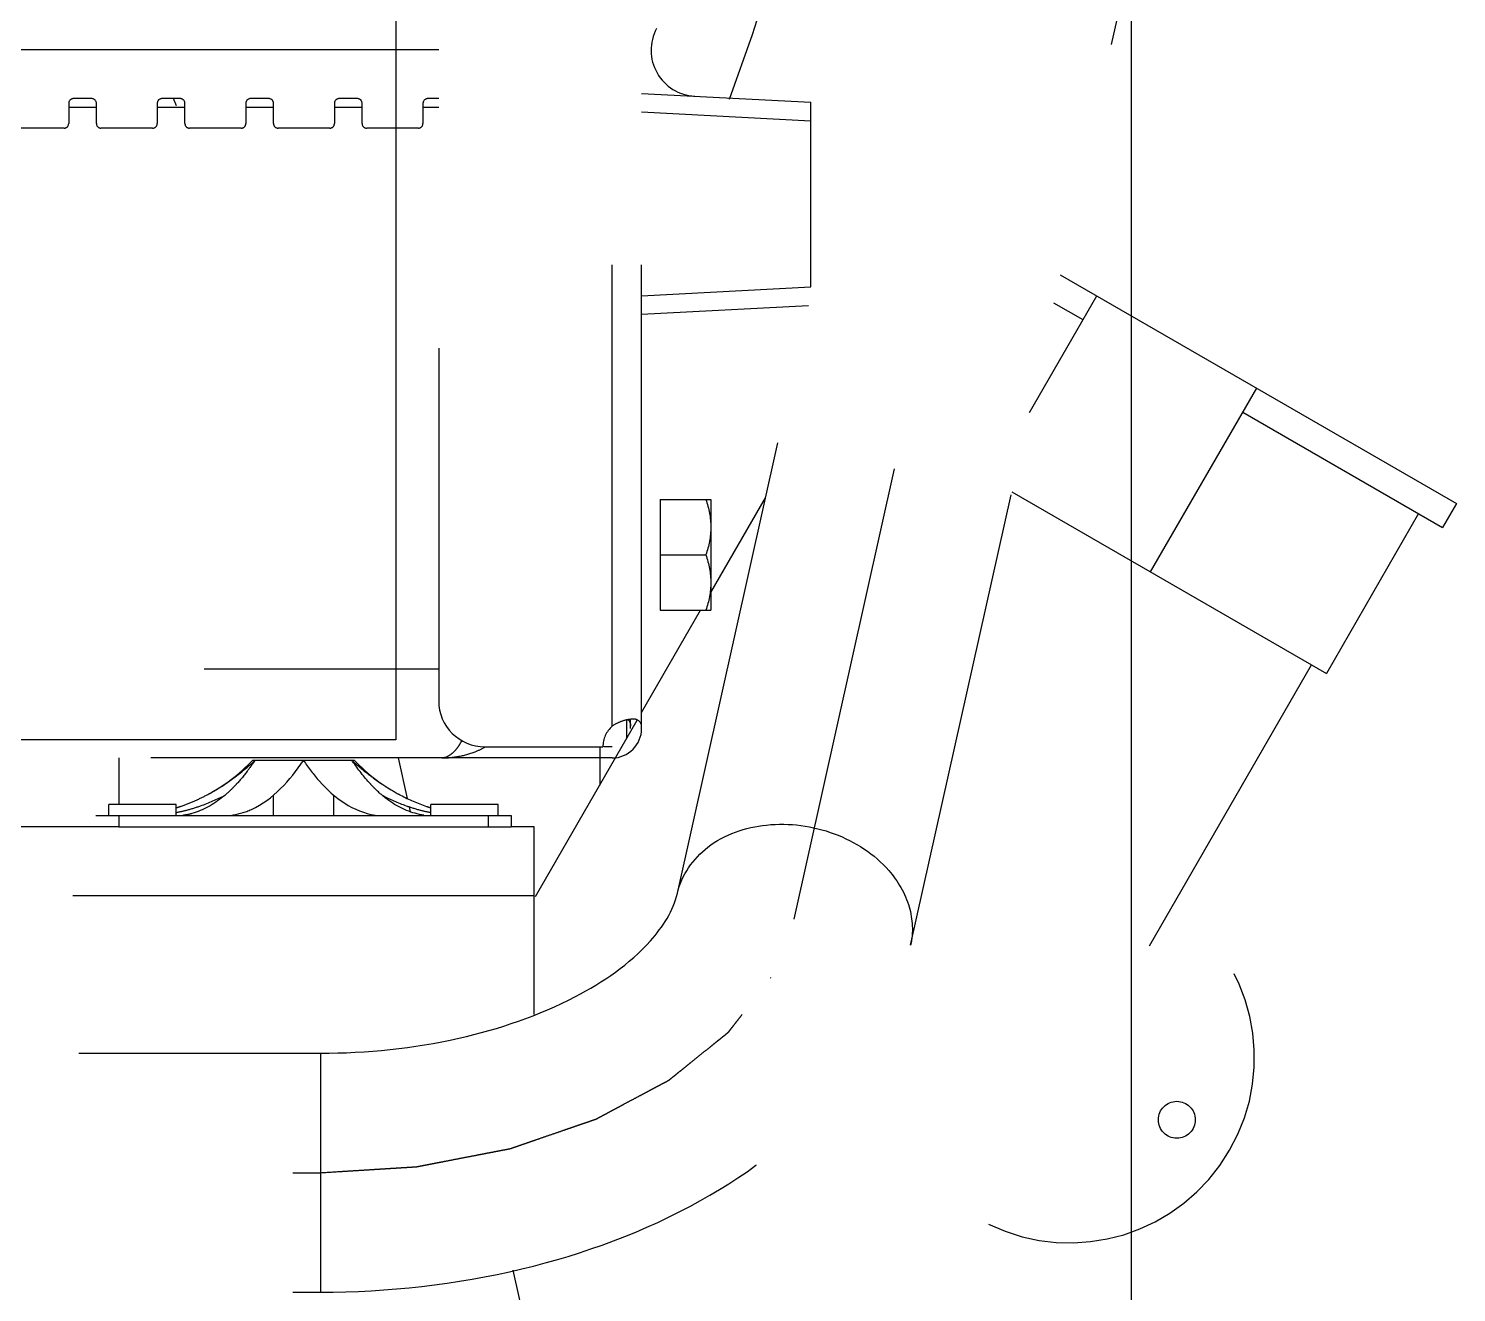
# Model space of a CAD drawing. Header units: millimetres. Extents: x 17886 to 18265, y -8727 to -7321.
# Drawn here: x 17949.371 to 17950.919, y -8148.142 to -8146.772 of the extents above; entities that cross this region are included whole.
import ezdxf

# ---------------------------------------------------------------- set-up
doc = ezdxf.new("R2010")
doc.units = ezdxf.units.MM
doc.linetypes.add('CENTER', pattern=[2, 1.25, -0.25, 0.25, -0.25])
doc.linetypes.add('EPL_DASH', pattern=[1, 0.5, -0.5])
for name, color, linetype in [('1430851_DXF_CONTINUOUS_LINE', 7, 'Continuous'), ('1430853_DXF_CONTINUOUS_LINE', 7, 'Continuous'), ('2706792_BM04DXF_CONTINUOUS_LINE', 7, 'Continuous'), ('3490706_DXF_CONTINUOUS_LINE', 7, 'Continuous'), ('3551370_DKREDXF_CONTINUOUS_LINE', 7, 'Continuous'), ('3884027_DKREDXF_CONTINUOUS_LINE', 7, 'Continuous'), ('DEFAULT_1', 7, 'CENTER')]:
    doc.layers.add(name, color=color, linetype=linetype)
doc.layers.add('CRTANJE', color=4, linetype='Continuous', lineweight=30)

msp = doc.modelspace()

# ---------------------------------------------------------------- linework, layer by layer
at = {"color": 1}
msp.add_lwpolyline([(17946.66896, -8142.39343), (17949.76896, -8142.39343), (17949.76896, -8147.54343), (17946.66896, -8147.54343)], close=True, dxfattribs=at)
at = {"layer": '1430851_DXF_CONTINUOUS_LINE', "color": 7, "linetype": 'EPL_DASH'}
for p, q in [((17950.11046, -8147.3838), (17950.16986, -8147.28092)), ((17950.03546, -8147.5137), (17950.09942, -8147.40293)), ((17950.08585, -8148.63243), (17950.76156, -8147.46206)), ((17949.92028, -8147.71319), (17950.03074, -8147.52188))]:
    msp.add_line(p, q, dxfattribs=at)
msp.add_circle((17950.61549, -8147.95507), 0.02, dxfattribs=at)
msp.add_arc((17950.49911, -8147.88788), 0.20052, 244.11206, 55.88794, dxfattribs=at)
at = {"layer": '1430853_DXF_CONTINUOUS_LINE', "color": 7, "linetype": 'EPL_DASH'}
for p, q in [((17950.48918, -8147.03922), (17950.91856, -8147.28712)), ((17950.45585, -8147.18858), (17950.52885, -8147.06212)), ((17950.51385, -8147.0881), (17950.48233, -8147.06991)), ((17950.58706, -8147.36131), (17950.70206, -8147.16212)), ((17950.68706, -8147.1881), (17950.90356, -8147.3131)), ((17950.43667, -8147.27448), (17950.77758, -8147.47131)), ((17950.87758, -8147.2981), (17950.77758, -8147.47131)), ((17950.91856, -8147.28712), (17950.90356, -8147.3131))]:
    msp.add_line(p, q, dxfattribs=at)
at = {"layer": '2706792_BM04DXF_CONTINUOUS_LINE', "color": 7, "linetype": 'EPL_DASH'}
for p, q in [((17950.07422, -8147.70938), (17950.47816, -8145.89972)), ((17950.327, -8147.7658), (17950.73094, -8145.95615)), ((17947.42544, -8147.88293), (17949.68741, -8147.88293)), ((17949.68741, -8147.88293), (17949.68741, -8148.14193)), ((17946.65726, -8148.14193), (17949.68741, -8148.14193))]:
    msp.add_line(p, q, dxfattribs=at)
for points, knots in [([(17950.07423, -8147.70938), (17950.07855, -8147.68999), (17950.10559, -8147.6519), (17950.17253, -8147.63002), (17950.24505, -8147.63955), (17950.28777, -8147.66709), (17950.30337, -8147.68502)], [0, 0, 0, 0, 0.2182294, 0.4674754, 0.738795, 1, 1, 1, 1]), ([(17950.30337, -8147.68502), (17950.31323, -8147.69636), (17950.32851, -8147.72203), (17950.33001, -8147.7523), (17950.327, -8147.7658)], [0, 0, 0, 0, 0.520584, 1, 1, 1, 1]), ([(17949.68741, -8147.88293), (17949.73767, -8147.88293), (17949.83303, -8147.87312), (17949.9562, -8147.83125), (17950.03877, -8147.77554), (17950.06991, -8147.72869), (17950.07422, -8147.70938)], [0, 0, 0, 0, 0.338342, 0.6394897, 0.866795, 1, 1, 1, 1]), ([(17949.68741, -8148.14193), (17949.76064, -8148.14193), (17949.90352, -8148.12606), (17950.09852, -8148.05448), (17950.2537, -8147.93628), (17950.31413, -8147.82348), (17950.327, -8147.7658)], [0, 0, 0, 0, 0.2768604, 0.5378673, 0.7766003, 1, 1, 1, 1])]:
    msp.add_open_spline(points, degree=3, knots=knots, dxfattribs=at)
at = {"layer": '3490706_DXF_CONTINUOUS_LINE', "color": 3, "linetype": 'EPL_DASH'}
for p, q in [((17950.01896, -8147.52204), (17950.01896, -8147.54228)), ((17949.98996, -8147.55093), (17949.98996, -8147.59251))]:
    msp.add_line(p, q, dxfattribs=at)
at = {"layer": '3551370_DKREDXF_CONTINUOUS_LINE', "color": 6, "linetype": 'EPL_DASH'}
msp.add_arc((17948.21896, -8146.13243), 2.04157, 339.4526, 12.58055, dxfattribs=at)
at = {"layer": '3884027_DKREDXF_CONTINUOUS_LINE', "color": 6, "linetype": 'EPL_DASH'}
for p, q in [((17950.00346, -8147.52857), (17950.00346, -8141.06893)), ((17950.03546, -8147.52857), (17950.03546, -8141.06893)), ((17949.81546, -8141.11893), (17949.81546, -8147.50093)), ((17949.81546, -8146.79543), (17946.61946, -8146.79543)), ((17949.53143, -8146.85627), (17949.52808, -8146.84843)), ((17950.03546, -8146.84281), (17950.21896, -8146.85243)), ((17950.21896, -8147.0524), (17950.21896, -8146.85243)), ((17950.03546, -8146.86284), (17950.21896, -8146.87246)), ((17949.40946, -8146.88043), (17949.35346, -8146.88043)), ((17949.50546, -8146.88043), (17949.44946, -8146.88043)), ((17949.60146, -8146.88043), (17949.54546, -8146.88043)), ((17949.69746, -8146.88043), (17949.64146, -8146.88043)), ((17949.79346, -8146.88043), (17949.73746, -8146.88043)), ((17950.03546, -8147.06202), (17950.21896, -8147.0524)), ((17950.03546, -8147.08205), (17950.21637, -8147.07257)), ((17950.05546, -8147.28293), (17950.11046, -8147.28293)), ((17950.11046, -8147.28293), (17950.11046, -8147.40293)), ((17950.05546, -8147.34293), (17950.1051, -8147.34293)), ((17950.05546, -8147.40293), (17950.11046, -8147.40293)), ((17948.56146, -8147.46642), (17949.81546, -8147.46642)), ((17949.46896, -8147.56293), (17949.46896, -8147.61343)), ((17949.78178, -8147.60696), (17949.77192, -8147.56293)), ((17949.45786, -8147.62543), (17949.45786, -8147.61343)), ((17949.46896, -8147.62543), (17949.89396, -8147.62543)), ((17949.53106, -8147.62543), (17949.53106, -8147.61343)), ((17949.785, -8147.62131), (17949.78377, -8147.61584)), ((17949.80686, -8147.62543), (17949.80686, -8147.61343)), ((17949.86896, -8147.62543), (17949.86896, -8147.63743)), ((17949.88006, -8147.62543), (17949.88006, -8147.61343)), ((17949.89396, -8147.62543), (17949.89396, -8147.63743)), ((17949.46896, -8147.63743), (17946.96896, -8147.63743)), ((17949.91896, -8147.63743), (17949.89396, -8147.63743)), ((17949.91896, -8147.84102), (17949.91896, -8147.63743)), ((17949.91896, -8147.71243), (17946.51896, -8147.71243)), ((17949.96896, -8148.44243), (17949.89628, -8148.118))]:
    msp.add_line(p, q, dxfattribs=at)
at = {"layer": '3884027_DKREDXF_CONTINUOUS_LINE', "color": 7, "linetype": 'EPL_DASH'}
for p, q in [((17949.41446, -8146.85343), (17949.41446, -8146.87543)), ((17949.43946, -8146.84843), (17949.41946, -8146.84843)), ((17949.44446, -8146.87543), (17949.44446, -8146.85343)), ((17949.51046, -8146.85343), (17949.51046, -8146.87543)), ((17949.53546, -8146.84843), (17949.51546, -8146.84843)), ((17949.54046, -8146.87543), (17949.54046, -8146.85343)), ((17949.60646, -8146.85343), (17949.60646, -8146.87543)), ((17949.63146, -8146.84843), (17949.61146, -8146.84843)), ((17949.63646, -8146.87543), (17949.63646, -8146.85343)), ((17949.70246, -8146.85343), (17949.70246, -8146.87543)), ((17949.72746, -8146.84843), (17949.70746, -8146.84843)), ((17949.73246, -8146.87543), (17949.73246, -8146.85343)), ((17949.79846, -8146.85343), (17949.79846, -8146.87543)), ((17949.81546, -8146.84843), (17949.80346, -8146.84843)), ((17949.41446, -8146.85761), (17949.44446, -8146.85761)), ((17949.51046, -8146.85761), (17949.54046, -8146.85761)), ((17949.60646, -8146.85761), (17949.63646, -8146.85761)), ((17949.70246, -8146.85761), (17949.73246, -8146.85761)), ((17949.79846, -8146.85762), (17949.81546, -8146.85762)), ((17950.05546, -8147.28293), (17950.05546, -8147.40293)), ((17950.02346, -8147.53093), (17950.02346, -8147.52122)), ((17950.03546, -8147.53093), (17950.03546, -8147.52857)), ((17950.00346, -8147.56293), (17946.60414, -8147.56293)), ((17949.86546, -8147.55093), (17949.99346, -8147.55093)), ((17950.00346, -8147.55093), (17949.99464, -8147.55093)), ((17949.61396, -8147.56543), (17949.72396, -8147.56543)), ((17949.7222, -8147.56668), (17949.72155, -8147.56574)), ((17949.63646, -8147.62485), (17949.63646, -8147.60322)), ((17949.70146, -8147.60322), (17949.70146, -8147.62485)), ((17949.44396, -8147.62543), (17949.46896, -8147.62543)), ((17949.53106, -8147.61343), (17949.45786, -8147.61343)), ((17949.46896, -8147.62543), (17949.46896, -8147.63743)), ((17949.88006, -8147.61343), (17949.80686, -8147.61343)), ((17949.46896, -8147.63743), (17949.89396, -8147.63743))]:
    msp.add_line(p, q, dxfattribs=at)
at = {"layer": '3884027_DKREDXF_CONTINUOUS_LINE', "color": 6, "linetype": 'EPL_DASH'}
for centre, radius, start, end in [((17950.09567, -8146.7959), 0.05, 152.073, 267.00006), ((17949.86546, -8147.50093), 0.05, 180, 270), ((17949.81879, -8147.46293), 0.1, 270, 272.30122), ((17949.81879, -8147.46293), 0.1, 280.1924, 291.24271), ((17949.47396, -8147.4321), 0.19333, 297.68605, 316.39718), ((17949.86396, -8147.4321), 0.19333, 223.60282, 242.31395)]:
    msp.add_arc(centre, radius, start, end, dxfattribs=at)
at = {"layer": '3884027_DKREDXF_CONTINUOUS_LINE', "color": 7, "linetype": 'EPL_DASH'}
for centre, radius, start, end in [((17949.41946, -8146.85343), 0.005, 90, 180), ((17949.43946, -8146.85343), 0.005, 0, 90), ((17949.51546, -8146.85343), 0.005, 90, 180), ((17949.53546, -8146.85343), 0.005, 0, 90), ((17949.61146, -8146.85343), 0.005, 90, 180), ((17949.63146, -8146.85343), 0.005, 0, 90), ((17949.70746, -8146.85343), 0.005, 90, 180), ((17949.72746, -8146.85343), 0.005, 0, 90), ((17949.80346, -8146.85343), 0.005, 90, 180), ((17949.40946, -8146.87543), 0.005, 270, 0), ((17949.44946, -8146.87543), 0.005, 180, 270), ((17949.50546, -8146.87543), 0.005, 270, 0), ((17949.54546, -8146.87543), 0.005, 180, 270), ((17949.60146, -8146.87543), 0.005, 270, 0), ((17949.64146, -8146.87543), 0.005, 180, 270), ((17949.69746, -8146.87543), 0.005, 270, 0), ((17949.73746, -8146.87543), 0.005, 180, 270), ((17949.79346, -8146.87543), 0.005, 270, 0), ((17950.02346, -8147.55093), 0.03, 131.81031, 180), ((17950.00346, -8147.53093), 0.032, 270, 0), ((17949.81879, -8147.46293), 0.1, 272.30122, 280.1924), ((17949.81879, -8147.46293), 0.1, 291.24271, 298.30729), ((17949.25328, -8147.15745), 0.54638, 311.47777, 311.64723), ((17949.46156, -8147.40899), 0.21956, 297.75082, 304.02762), ((17949.48163, -8147.48555), 0.15599, 315.03766, 317.39888), ((17949.85637, -8147.48549), 0.15609, 222.59119, 224.94515), ((17949.87958, -8147.40395), 0.22553, 236.01511, 239.32569), ((17949.47251, -8147.43066), 0.19527, 288.95136, 293.47076), ((17949.46935, -8147.42343), 0.20316, 293.4755, 297.70121), ((17949.49099, -8147.42663), 0.1996, 289.46268, 297.69905), ((17949.84696, -8147.42659), 0.19964, 242.30394, 250.47347), ((17949.87296, -8147.41504), 0.21262, 239.33567, 242.30248), ((17949.86688, -8147.42693), 0.19926, 242.26226, 251.04063), ((17949.49531, -8147.43927), 0.18623, 281.07677, 284.67464), ((17949.47388, -8147.43453), 0.19116, 287.41692, 288.9387), ((17949.5292, -8147.55304), 0.07242, 277.46242, 285.04298), ((17949.4943, -8147.43553), 0.1901, 284.68221, 289.41479), ((17949.84364, -8147.43549), 0.19015, 250.52032, 255.29658), ((17949.84262, -8147.43926), 0.18624, 255.30438, 258.92304), ((17949.86404, -8147.43455), 0.19114, 251.10433, 252.5832)]:
    msp.add_arc(centre, radius, start, end, dxfattribs=at)
at = {"layer": '3884027_DKREDXF_CONTINUOUS_LINE', "color": 6, "linetype": 'EPL_DASH'}
for points in [[(17950.1051, -8147.28293), (17950.10832, -8147.29257), (17950.11046, -8147.30277), (17950.11046, -8147.31293)], [(17950.11046, -8147.31293), (17950.11046, -8147.32309), (17950.10832, -8147.33329), (17950.1051, -8147.34293)], [(17950.1051, -8147.34293), (17950.10832, -8147.35257), (17950.11046, -8147.36277), (17950.11046, -8147.37293)], [(17950.11046, -8147.37293), (17950.11046, -8147.38309), (17950.10832, -8147.39329), (17950.1051, -8147.40293)]]:
    msp.add_open_spline(points, degree=3, dxfattribs=at)
at = {"layer": '3884027_DKREDXF_CONTINUOUS_LINE', "color": 7, "linetype": 'EPL_DASH'}
for points in [[(17950.01293, -8147.5236), (17950.00959, -8147.52485), (17950.00637, -8147.5265), (17950.00346, -8147.52857)], [(17950.02361, -8147.52105), (17950.01997, -8147.52138), (17950.01635, -8147.5223), (17950.01293, -8147.5236)], [(17950.02046, -8147.52151), (17950.02275, -8147.52263), (17950.02346, -8147.52601), (17950.02346, -8147.52857)], [(17950.03546, -8147.52857), (17950.03546, -8147.52541), (17950.03258, -8147.52182), (17950.02947, -8147.52122)], [(17949.58442, -8147.59095), (17949.59523, -8147.58367), (17949.6054, -8147.57544), (17949.61517, -8147.56681)], [(17949.60862, -8147.57648), (17949.60479, -8147.58154), (17949.60075, -8147.58647), (17949.59645, -8147.59114)], [(17949.61638, -8147.56574), (17949.61386, -8147.56936), (17949.61129, -8147.57296), (17949.60862, -8147.57648)], [(17949.72155, -8147.56574), (17949.72563, -8147.56936), (17949.72976, -8147.57293), (17949.73398, -8147.57638)], [(17949.74145, -8147.59112), (17949.73443, -8147.58349), (17949.72814, -8147.57518), (17949.7222, -8147.56668)], [(17949.73398, -8147.57638), (17949.74027, -8147.58152), (17949.74678, -8147.58642), (17949.75351, -8147.59096)], [(17949.76366, -8147.61064), (17949.75727, -8147.60629), (17949.75135, -8147.60122), (17949.74589, -8147.59575)], [(17949.79932, -8147.62485), (17949.78663, -8147.6232), (17949.77424, -8147.61784), (17949.76366, -8147.61064)]]:
    msp.add_open_spline(points, degree=3, dxfattribs=at)
for points, knots in [([(17950.02947, -8147.52122), (17950.02858, -8147.52105), (17950.02662, -8147.52088), (17950.02466, -8147.52096), (17950.02361, -8147.52105)], [0, 0, 0, 0, 0.4654264, 1, 1, 1, 1]), ([(17949.59119, -8147.62485), (17949.59853, -8147.62389), (17949.63094, -8147.61422), (17949.65424, -8147.58692), (17949.66896, -8147.56574)], [0, 0, 0, 0, 0.2229875, 1, 1, 1, 1]), ([(17949.66896, -8147.56574), (17949.67433, -8147.57346), (17949.69361, -8147.59979), (17949.72332, -8147.6218), (17949.74673, -8147.62485)], [0, 0, 0, 0, 0.2849798, 1, 1, 1, 1]), ([(17949.59201, -8147.59578), (17949.5887, -8147.59909), (17949.57591, -8147.61076), (17949.56024, -8147.6197), (17949.548, -8147.62298)], [0, 0, 0, 0, 0.2691583, 1, 1, 1, 1])]:
    msp.add_open_spline(points, degree=3, knots=knots, dxfattribs=at)
at = {"layer": '3884027_DKREDXF_CONTINUOUS_LINE', "color": 6, "linetype": 'EPL_DASH'}
for points, knots in [([(17949.83742, -8147.54932), (17949.83611, -8147.55139), (17949.83165, -8147.55769), (17949.82418, -8147.56293), (17949.81879, -8147.56293)], [0, 0, 0, 0, 0.3128593, 1, 1, 1, 1]), ([(17949.84059, -8147.54373), (17949.84009, -8147.54471), (17949.83908, -8147.5466), (17949.83798, -8147.54844), (17949.83742, -8147.54932)], [0, 0, 0, 0, 0.5134503, 1, 1, 1, 1])]:
    msp.add_open_spline(points, degree=3, knots=knots, dxfattribs=at)
at = {"layer": 'CRTANJE', "lineweight": 30}
msp.add_lwpolyline([(17950.56646, -8151.99343), (17950.56646, -8127.30343), (17948.46646, -8127.30343), (17948.46646, -8151.99343)], close=True, dxfattribs=at)
at = {"layer": 'DEFAULT_1', "color": 2, "linetype": 'EPL_DASH'}
for p, q in [((17950.20061, -8147.73759), (17950.60455, -8145.92793)), ((17946.65726, -8148.01243), (17949.68741, -8148.01243))]:
    msp.add_line(p, q, dxfattribs=at)
msp.add_open_spline([(17949.68741, -8148.01243), (17949.695, -8148.01196), (17949.7064, -8148.01125), (17949.72159, -8148.0103), (17949.73298, -8148.00959), (17949.74247, -8148.009), (17949.75007, -8148.00852), (17949.75576, -8148.00817), (17949.76146, -8148.00781), (17949.76715, -8148.00746), (17949.7719, -8148.00716), (17949.7757, -8148.00693), (17949.77855, -8148.00675), (17949.78139, -8148.00657), (17949.78377, -8148.00642), (17949.78567, -8148.0063), (17949.78709, -8148.00621), (17949.78828, -8148.00614), (17949.78923, -8148.00608), (17949.78994, -8148.00604), (17949.79053, -8148.006), (17949.79101, -8148.00597), (17949.7913, -8148.00595), (17949.79154, -8148.00594), (17949.79172, -8148.00591), (17949.79189, -8148.00587), (17949.79224, -8148.00581), (17949.79276, -8148.00571), (17949.79345, -8148.00557), (17949.79438, -8148.00539), (17949.79553, -8148.00517), (17949.79692, -8148.0049), (17949.79877, -8148.00454), (17949.80201, -8148.00391), (17949.80664, -8148.00302), (17949.8122, -8148.00194), (17949.81775, -8148.00087), (17949.82516, -8147.99943), (17949.83441, -8147.99764), (17949.84552, -8147.99549), (17949.85478, -8147.9937), (17949.86219, -8147.99227), (17949.86774, -8147.99119), (17949.87329, -8147.99012), (17949.87792, -8147.98922), (17949.88163, -8147.9885), (17949.88394, -8147.98805), (17949.88579, -8147.9877), (17949.88718, -8147.98743), (17949.88857, -8147.98716), (17949.88973, -8147.98693), (17949.89065, -8147.98676), (17949.89135, -8147.98662), (17949.89192, -8147.98651), (17949.89239, -8147.98642), (17949.89268, -8147.98636), (17949.89291, -8147.98632), (17949.89314, -8147.98628), (17949.8934, -8147.98618), (17949.89372, -8147.98607), (17949.89414, -8147.98593), (17949.89467, -8147.98574), (17949.89552, -8147.98545), (17949.89658, -8147.98509), (17949.89827, -8147.9845), (17949.90039, -8147.98378), (17949.90293, -8147.9829), (17949.90546, -8147.98203), (17949.908, -8147.98115), (17949.91139, -8147.97998), (17949.91562, -8147.97853), (17949.92239, -8147.97619), (17949.93086, -8147.97328), (17949.94102, -8147.96978), (17949.94948, -8147.96686), (17949.95625, -8147.96453), (17949.96133, -8147.96278), (17949.96641, -8147.96103), (17949.97064, -8147.95957), (17949.97403, -8147.9584), (17949.97657, -8147.95753), (17949.97911, -8147.95665), (17949.98122, -8147.95593), (17949.9827, -8147.95541), (17949.98355, -8147.95512), (17949.98419, -8147.9549), (17949.98482, -8147.95469), (17949.98535, -8147.9545), (17949.98572, -8147.95438), (17949.98591, -8147.95431), (17949.98601, -8147.95428), (17949.9861, -8147.95423), (17949.98621, -8147.95417), (17949.98639, -8147.95407), (17949.98662, -8147.95395), (17949.98689, -8147.95381), (17949.98725, -8147.95361), (17949.98788, -8147.95328), (17949.98878, -8147.9528), (17949.98986, -8147.95222), (17949.99094, -8147.95164), (17949.99202, -8147.95107), (17949.99346, -8147.9503), (17949.99526, -8147.94934), (17949.99742, -8147.94818), (17950.0003, -8147.94665), (17950.0039, -8147.94473), (17950.00822, -8147.94242), (17950.01254, -8147.94011), (17950.01831, -8147.93704), (17950.02551, -8147.9332), (17950.03271, -8147.92935), (17950.03847, -8147.92628), (17950.04279, -8147.92397), (17950.04711, -8147.92166), (17950.05071, -8147.91974), (17950.05359, -8147.91821), (17950.05575, -8147.91705), (17950.05755, -8147.91609), (17950.059, -8147.91532), (17950.06008, -8147.91475), (17950.06116, -8147.91417), (17950.06224, -8147.91359), (17950.06314, -8147.91311), (17950.06377, -8147.91278), (17950.06413, -8147.91258), (17950.0644, -8147.91244), (17950.06462, -8147.91232), (17950.0648, -8147.91222), (17950.06491, -8147.91216), (17950.06501, -8147.91212), (17950.06508, -8147.91206), (17950.06521, -8147.91195), (17950.06547, -8147.91175), (17950.06583, -8147.91145), (17950.06627, -8147.91109), (17950.06672, -8147.91074), (17950.0673, -8147.91027), (17950.06833, -8147.90944), (17950.0698, -8147.90825), (17950.07157, -8147.90683), (17950.07333, -8147.90541), (17950.07569, -8147.90351), (17950.07863, -8147.90114), (17950.08216, -8147.8983), (17950.08568, -8147.89545), (17950.09039, -8147.89166), (17950.09627, -8147.88692), (17950.10333, -8147.88123), (17950.10921, -8147.87649), (17950.11392, -8147.8727), (17950.11686, -8147.87033), (17950.11921, -8147.86843), (17950.12098, -8147.86701), (17950.12274, -8147.86559), (17950.12451, -8147.86417), (17950.12598, -8147.86298), (17950.12715, -8147.86203), (17950.12789, -8147.86144), (17950.12848, -8147.86097), (17950.12884, -8147.86067), (17950.12914, -8147.86043), (17950.12932, -8147.86028), (17950.12945, -8147.86018), (17950.12951, -8147.86013), (17950.12955, -8147.8601), (17950.12958, -8147.86006), (17950.12961, -8147.86002), (17950.12966, -8147.85996), (17950.12975, -8147.85984), (17950.12988, -8147.85967), (17950.13009, -8147.8594), (17950.13035, -8147.85906), (17950.13067, -8147.85866), (17950.13108, -8147.85812), (17950.13161, -8147.85745), (17950.13223, -8147.85664), (17950.13286, -8147.85584), (17950.1337, -8147.85476), (17950.13474, -8147.85342), (17950.13599, -8147.8518), (17950.13725, -8147.85019), (17950.13892, -8147.84804), (17950.14101, -8147.84535), (17950.14352, -8147.84212), (17950.14602, -8147.83889), (17950.14853, -8147.83567), (17950.15187, -8147.83136), (17950.15605, -8147.82599), (17950.16023, -8147.82061), (17950.16357, -8147.8163), (17950.16608, -8147.81308), (17950.16817, -8147.81039), (17950.16984, -8147.80824), (17950.1711, -8147.80662), (17950.17214, -8147.80528), (17950.17298, -8147.8042), (17950.1736, -8147.8034), (17950.17413, -8147.80272), (17950.17454, -8147.80219), (17950.1748, -8147.80185), (17950.17501, -8147.80158), (17950.17514, -8147.80141), (17950.17525, -8147.80128), (17950.17533, -8147.80118), (17950.1754, -8147.80109), (17950.17542, -8147.80102), (17950.17547, -8147.80091), (17950.17553, -8147.80075), (17950.17562, -8147.80053), (17950.1757, -8147.80032), (17950.17582, -8147.80003), (17950.17596, -8147.79966), (17950.17619, -8147.79909), (17950.17648, -8147.79836), (17950.17682, -8147.79749), (17950.17728, -8147.79634), (17950.17786, -8147.79489), (17950.17855, -8147.79315), (17950.17924, -8147.79142), (17950.18016, -8147.7891), (17950.1813, -8147.78621), (17950.18268, -8147.78273), (17950.18406, -8147.77926), (17950.18544, -8147.77579), (17950.18728, -8147.77116), (17950.18958, -8147.76537), (17950.19234, -8147.75843), (17950.19601, -8147.74916), (17950.19877, -8147.74222), (17950.20061, -8147.73759)], degree=3, knots=[0, 0, 0, 0, 0.03125, 0.046875, 0.0625, 0.078125, 0.0859375, 0.09375, 0.1015625, 0.109375, 0.1171875, 0.1210938, 0.125, 0.1289062, 0.1328125, 0.1347656, 0.1367188, 0.1386719, 0.1396484, 0.140625, 0.1416016, 0.1420898, 0.1425781, 0.1428223, 0.1430664, 0.1433105, 0.1435547, 0.1445312, 0.1455078, 0.1464844, 0.1484375, 0.1503906, 0.1523438, 0.15625, 0.1640625, 0.171875, 0.1796875, 0.1875, 0.203125, 0.21875, 0.234375, 0.2421875, 0.25, 0.2578125, 0.265625, 0.2695312, 0.2734375, 0.2753906, 0.2773438, 0.2792969, 0.28125, 0.2822266, 0.2832031, 0.2841797, 0.284668, 0.2851562, 0.2854004, 0.2856445, 0.2861328, 0.2866211, 0.2871094, 0.2880859, 0.2890625, 0.2910156, 0.2929688, 0.296875, 0.3007812, 0.3046875, 0.3085938, 0.3125, 0.3203125, 0.328125, 0.34375, 0.359375, 0.375, 0.3828125, 0.390625, 0.3984375, 0.40625, 0.4101562, 0.4140625, 0.4179688, 0.421875, 0.4238281, 0.4248047, 0.4257812, 0.4267578, 0.4277344, 0.4282227, 0.4284668, 0.4285889, 0.4287109, 0.4289551, 0.4291992, 0.4296875, 0.4301758, 0.4306641, 0.4316406, 0.4335938, 0.4355469, 0.4375, 0.4394531, 0.4414062, 0.4453125, 0.4492188, 0.453125, 0.4609375, 0.46875, 0.4765625, 0.484375, 0.5, 0.515625, 0.5234375, 0.53125, 0.5390625, 0.546875, 0.5507812, 0.5546875, 0.5585938, 0.5605469, 0.5625, 0.5644531, 0.5664062, 0.5683594, 0.5693359, 0.5698242, 0.5703125, 0.5708008, 0.5710449, 0.5712891, 0.5714111, 0.5715332, 0.5717773, 0.5722656, 0.5732422, 0.5742188, 0.5751953, 0.5761719, 0.578125, 0.5820312, 0.5859375, 0.5898438, 0.59375, 0.6015625, 0.609375, 0.6171875, 0.625, 0.640625, 0.65625, 0.671875, 0.6796875, 0.6875, 0.6914062, 0.6953125, 0.6992188, 0.703125, 0.7070312, 0.7089844, 0.7109375, 0.7119141, 0.7128906, 0.7133789, 0.7138672, 0.7141113, 0.7142334, 0.7142944, 0.7143555, 0.7144775, 0.7145996, 0.7148438, 0.715332, 0.7158203, 0.7167969, 0.7177734, 0.71875, 0.7207031, 0.7226562, 0.7246094, 0.7265625, 0.7304688, 0.734375, 0.7382812, 0.7421875, 0.75, 0.7578125, 0.765625, 0.7734375, 0.78125, 0.796875, 0.8125, 0.8203125, 0.828125, 0.8359375, 0.8398438, 0.84375, 0.8476562, 0.8496094, 0.8515625, 0.8535156, 0.8544922, 0.8554688, 0.855957, 0.8564453, 0.8566895, 0.8569336, 0.8571777, 0.8572998, 0.8574219, 0.8579102, 0.8583984, 0.8588867, 0.859375, 0.8603516, 0.8613281, 0.8632812, 0.8652344, 0.8671875, 0.8710938, 0.875, 0.8789062, 0.8828125, 0.890625, 0.8984375, 0.90625, 0.9140625, 0.921875, 0.9375, 0.953125, 0.96875, 1, 1, 1, 1], dxfattribs=at)

doc.saveas('drawing.dxf')
